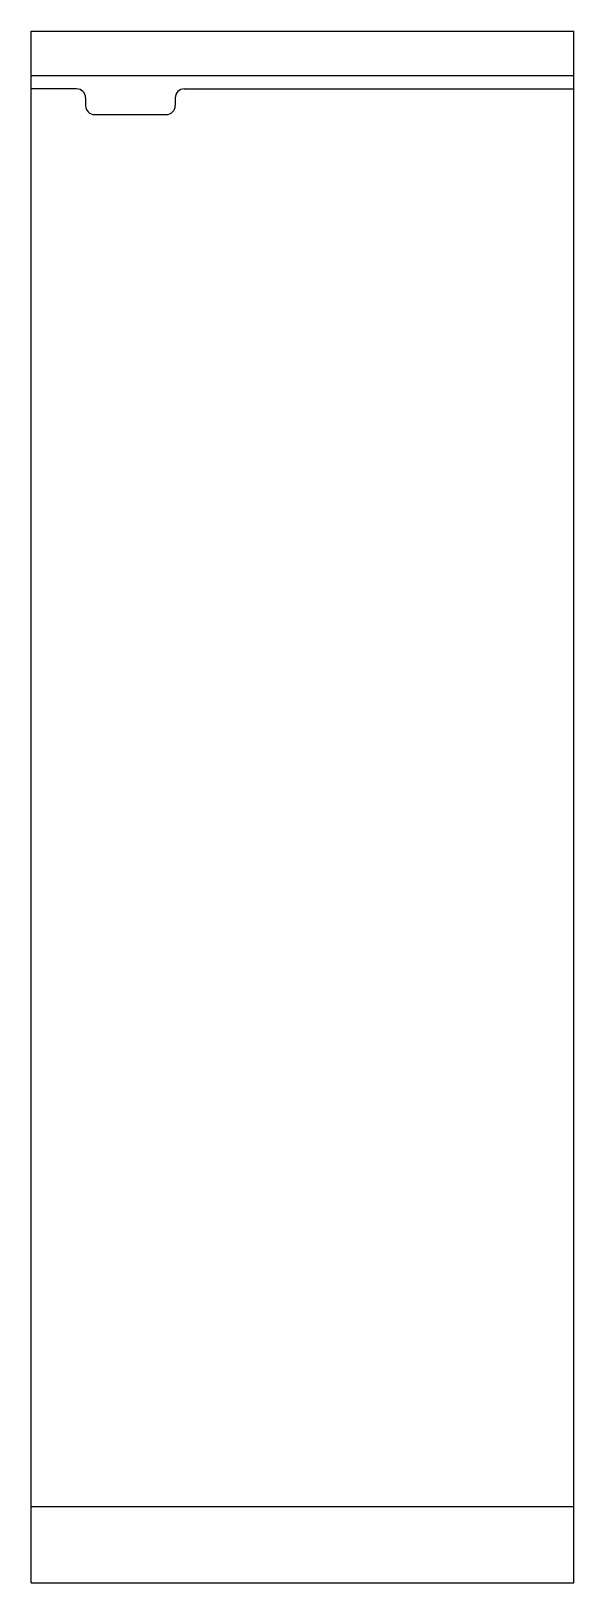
# Model space of a CAD drawing. Extents: x 8.97 to 9.57, y 3.51 to 5.23.
import ezdxf

# ---------------------------------------------------------------- set-up
doc = ezdxf.new("R2010")
doc.units = 0
doc.header["$MEASUREMENT"] = 0
doc.layers.add('A-PEÇAS', color=2, linetype='CONTINUOUS')
doc.layers.add('ESC-150', color=1, linetype='CONTINUOUS')

msp = doc.modelspace()

# ---------------------------------------------------------------- linework, layer by layer
at = {"layer": 'A-PEÇAS'}
for p, q in [((8.9749, 3.5116), (8.9749, 5.2266)), ((8.9749, 5.2266), (9.5749, 5.2266)), ((9.5749, 3.5116), (9.5749, 5.2266)), ((8.9749, 5.1774), (9.5749, 5.1774)), ((8.9749, 5.1774), (9.5749, 5.1774)), ((8.9749, 3.5962), (9.5749, 3.5962)), ((8.9749, 3.5116), (9.5749, 3.5116))]:
    msp.add_line(p, q, dxfattribs=at)
at = {"layer": 'ESC-150'}
for p, q in [((9.0252, 5.1626), (8.9749, 5.1626)), ((9.1443, 5.1626), (9.5749, 5.1626)), ((9.0352, 5.1526), (9.0352, 5.1442)), ((9.1343, 5.1526), (9.1343, 5.1442)), ((9.0452, 5.1342), (9.1243, 5.1342))]:
    msp.add_line(p, q, dxfattribs=at)
for centre, start, end in [((9.0252, 5.1526), 360, 90), ((9.1443, 5.1526), 90, 180), ((9.0452, 5.1442), 180, 270), ((9.1243, 5.1442), 270, 0)]:
    msp.add_arc(centre, 0.01, start, end, dxfattribs=at)

doc.saveas('drawing.dxf')
